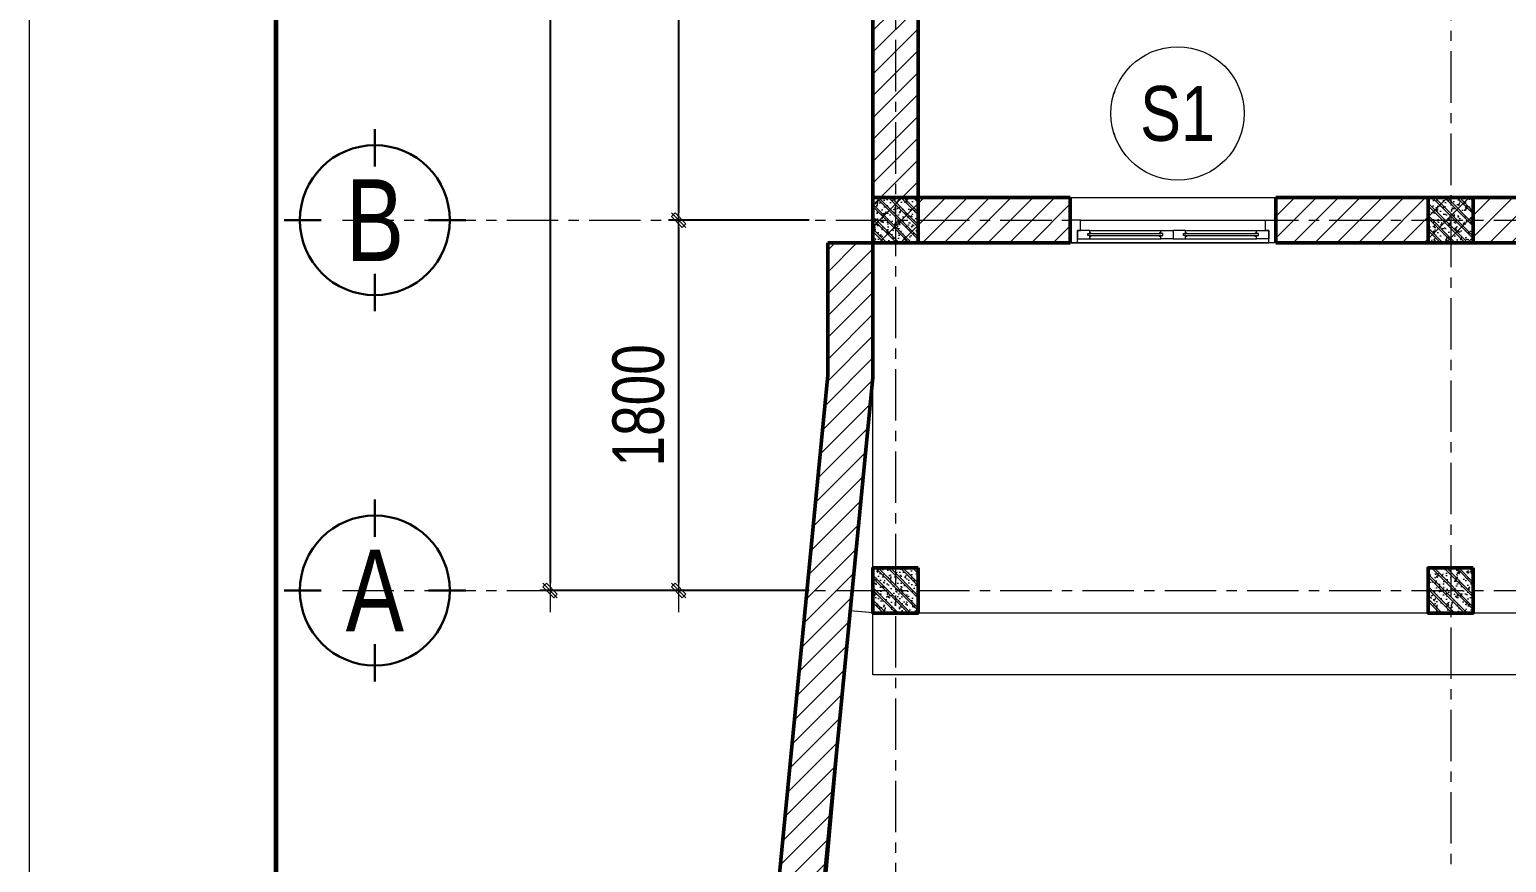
# Model space of a CAD drawing. Header units: millimetres. Extents: x 5243337 to 5938936, y 490824 to 785930.
# Drawn here: x 5304149 to 5311332, y 660961 to 665009 of the extents above; entities that cross this region are included whole.
import ezdxf
from ezdxf.enums import TextEntityAlignment as Align

# ---------------------------------------------------------------- set-up
doc = ezdxf.new("R2010")
doc.units = ezdxf.units.MM
doc.header["$MEASUREMENT"] = 0
doc.header["$PDMODE"] = 32
doc.linetypes.add('ACAD_ISO07W100', pattern=[3, 0, -3])
doc.linetypes.add('CENTER', pattern=[2, 1.25, -0.25, 0.25, -0.25])
doc.layers.get('0').update_dxf_attribs({"lineweight": 0})
doc.layers.get('Defpoints').update_dxf_attribs({"lineweight": 0})
for name, color, linetype, lineweight in [('0.15_Cua', 144, 'Continuous', 15), ('A-WIPEOUT', 254, 'ACAD_ISO07W100', 0), ('cat1', 30, 'Continuous', 50), ('dim', 144, 'Continuous', 13), ('hatch1', 136, 'Continuous', 9), ('Khungten_LCDI', 7, 'Continuous', 25), ('LC Dim', 8, 'Continuous', 18), ('LC ISO', 153, 'Continuous', 13), ('LC Net manh', 9, 'Continuous', 5), ('LC Net thay', 7, 'Continuous', 25), ('LC Text1', 3, 'Continuous', 20), ('text', 1, 'Continuous', 20), ('thay1', 63, 'Continuous', 18), ('truc', 76, 'CENTER', 9)]:
    doc.layers.add(name, color=color, linetype=linetype, lineweight=lineweight)
doc.styles.add('EG 1', font='VHAVANB.TTF')
doc.styles.add('General text 2', font='arial.ttf')
doc.styles.add('HOATBIF', font='hoatbif.shx', dxfattribs={"width": 0.8})
doc.styles.add('Khungten', font='VHAVAN.TTF', dxfattribs={"width": 0.9, "height": 5000})
doc.styles.add('Tahoma', font='tahoma.ttf')
doc.styles.add('Title', font='VHBLACK.TTF')
doc.dimstyles.new('1-100', dxfattribs={"dimscale": 100, "dimtxt": 2.5, "dimasz": 0.35, "dimexe": 0.5, "dimexo": 0, "dimgap": 0.8, "dimtad": 1, "dimdec": 0, "dimzin": 0, "dimdsep": 46, "dimtxsty": 'HOATBIF', "dimblk1": 'DOT', "dimblk2": 'DOT', "dimsah": 1, "dimcen": -1, "dimdle": 1, "dimclrd": 256, "dimclre": 256, "dimclrt": 4, "dimadec": 3, "dimazin": 2, "dimtfac": 0.333333, "dimtdec": 0, "dimtix": 1, "dimtmove": 2, "dimatfit": 3, "dimldrblk": 'DOT', "dimfxl": 1, "dimtvp": 0.833333, "dimtolj": 1, "dimtzin": 0, "dimarcsym": 0})

# ---------------------------------------------------------------- blocks, each defined once
blk = doc.blocks.new('c220')
at = {"layer": 'hatch1'}
h = blk.add_hatch(dxfattribs=at)
h.set_pattern_fill('VATLIEU04', color=256, scale=10, pattern_type=2)
h.set_pattern_definition([(50, (-5272447.8, -640396.75), (71.72601826, -6.2752135), [7.5, -82.5]), (355, (-5272447.8, -640396.75), (-13.8751334, 75.2192134), [6, -66]), (100.4514, (-5272441.82, -640397.274), (57.8509382, 68.9439542), [6.374019, -70.1142112]), (46.1842, (-5272447.8, -640376.75), (106.7241049, -16.5519014), [11.25, -123.75]), (96.6356, (-5272438.9, -640378.13), (93.4662706, 97.411787), [9.5610288, -105.1713]), (351.1842, (-5272447.8, -640376.75), (93.4661945, 97.41186), [9, -99]), (21, (-5272437.8, -640381.75), (59.6907052, -40.26188907), [7.5, -82.5]), (326, (-5272437.8, -640381.75), (24.3315332, 72.5150045), [6, -66]), (71.4514, (-5272432.825, -640385.11), (84.0222629, 32.2530497), [6.374019, -70.1142112]), (37.5, (-5272447.8, -640396.752), (1.21598553, 33.28938538), [0, -65.2, 0, -67, 0, -66.25]), (7.5, (-5272447.8, -640396.75), (26.30695374, 39.4411712), [0, -38.2, 0, -63.7, 0, -25.25]), (327.5, (-5272470.1, -640396.752), (53.38224362, -2.25548717), [0, -25, 0, -78, 0, -103.5]), (317.5, (-5272480.1, -640396.75), (58.31861693, 10.01049823), [0, -32.5, 0, -51.8, 0, -73.5]), (45, (-5272447.8, -640396.75), (-30.0520382, 30.0520382), []), (45, (-5272447.8, -640384.5), (-30.0520382, 30.0520382), [])])
h.paths.add_polyline_path([(110, -110), (-110, -110), (-110, 110), (110, 110)])
at = {"layer": 'cat1'}
blk.add_lwpolyline([(110, -110), (-110, -110), (-110, 110), (110, 110)], close=True, dxfattribs=at)
blk = doc.blocks.new('*U62')
for p, q in [((35, 0), (965, 0)), ((560, -20), (905, -20)), ((560, -60), (905, -60)), ((50, -110), (950, -110))]:
    blk.add_line(p, q)
at = {"color": 8, "lineweight": 5}
for p, q in [((95, -20), (440, -20)), ((95, -35), (440, -35)), ((95, -45), (440, -45)), ((95, -60), (440, -60)), ((560, -20), (905, -20)), ((560, -35), (905, -35)), ((560, -45), (905, -45)), ((560, -60), (905, -60))]:
    blk.add_line(p, q, dxfattribs=at)
for points in [[(0, 0), (35, 0), (35, -60), (50, -60), (50, -110), (0, -110), (0, 0)], [(1000, 0), (965, 0), (965, -60), (950, -60), (950, -110), (1000, -110), (1000, 0)], [(560, -45), (560, -60), (500, -60), (500, -20), (560, -20), (560, -35), (550, -35), (550, -45), (560, -45)], [(905, -45), (905, -60), (965, -60), (965, -20), (905, -20), (905, -35), (915, -35), (915, -45), (905, -45)]]:
    blk.add_lwpolyline(points)
for points in [[(35, -20), (95, -20), (95, -35), (85, -35), (85, -45), (95, -45), (95, -60), (35, -60)], [(500, -20), (440, -20), (440, -35), (450, -35), (450, -45), (440, -45), (440, -60), (500, -60)]]:
    blk.add_lwpolyline(points, close=True)
for points in [[(95, -28.8, -0.312187), (102.1, -35, -0.312187)], [(95, -51.2, 0.312187), (102.1, -45, 0.312187)], [(440, -28.8, 0.312187), (432.9, -35, 0.312187)], [(440, -51.2, -0.312187), (432.9, -45, -0.312187)]]:
    blk.add_lwpolyline(points, format="xyb", dxfattribs=at)
for centre, start, end in [((559.1, -37), 14.21506, 83.56577), ((559.1, -43), 276.43423, 345.78494), ((905.9, -37), 96.43423, 165.78494), ((905.9, -43), 194.21506, 263.56577)]:
    blk.add_arc(centre, 8.25, start, end, dxfattribs=at)
blk = doc.blocks.new('DOT')
at = {"layer": 'dim'}
for p, q in [((-3, 0), (3, 0)), ((-1, -1), (1, 1))]:
    blk.add_line(p, q, dxfattribs=at)
blk.add_lwpolyline([(0.5, 1), (-1, -0.5), (-0.5, -1), (1, 0.5)], close=True, dxfattribs=at)
blk = doc.blocks.new('*D120')
at = {"layer": 'Defpoints', "color": 0, "ltscale": 500, "transparency": 16777216}
for p in [(5307941.5, 670082.9), (5307306, 664082.9), (5307941.5, 664082.9)]:
    blk.add_point(p, dxfattribs=at)
at = {"layer": 'LC Dim', "lineweight": -2, "ltscale": 500, "transparency": 16777216}
for p, q in [((5307941.5, 670082.9), (5307256, 670082.9)), ((5307306, 670047.9), (5307306, 664117.9)), ((5307941.5, 664082.9), (5307256, 664082.9))]:
    blk.add_line(p, q, dxfattribs=at)
at = {"layer": 'LC Dim', "lineweight": -2, "ltscale": 500, "transparency": 16777216, "xscale": 35, "yscale": 35, "zscale": 35}
for p, rotation in [((5307306, 670082.9), 90), ((5307306, 664082.9), 270)]:
    blk.add_blockref('DOT', p, dxfattribs=dict(at, rotation=rotation))
at = {"layer": 'LC Dim', "color": 4, "ltscale": 500, "transparency": 16777216, "insert": (5307111, 667082.9), "char_height": 250, "attachment_point": 5, "rotation": 90, "style": 'HOATBIF'}
blk.add_mtext('\\A1;6000', dxfattribs=at)
blk = doc.blocks.new('_Dot')
at = {"color": 0, "linetype": 'ByBlock', "lineweight": -2}
blk.add_line((-0.5, 0), (-1, 0), dxfattribs=at)
at = {"color": 0, "linetype": 'ByBlock', "const_width": 0.5}
blk.add_lwpolyline([(-0.25, 0, 1), (0.25, 0, 1)], format="xyb", close=True, dxfattribs=at)
blk = doc.blocks.new('*D121')
at = {"layer": 'Defpoints', "color": 0, "transparency": 16777216}
for p in [(5307941.5, 664082.9), (5307306, 662282.9), (5307941.5, 662282.9)]:
    blk.add_point(p, dxfattribs=at)
at = {"layer": 'LC Dim', "lineweight": -2, "transparency": 16777216}
for p, q in [((5307941.5, 664082.9), (5307256, 664082.9)), ((5307306, 664047.9), (5307306, 662317.9)), ((5307941.5, 662282.9), (5307256, 662282.9))]:
    blk.add_line(p, q, dxfattribs=at)
at = {"layer": 'LC Dim', "lineweight": -2, "transparency": 16777216, "xscale": 35, "yscale": 35, "zscale": 35}
for p, rotation in [((5307306, 664082.9), 90), ((5307306, 662282.9), 270)]:
    blk.add_blockref('DOT', p, dxfattribs=dict(at, rotation=rotation))
at = {"layer": 'LC Dim', "color": 4, "transparency": 16777216, "insert": (5307111, 663182.9), "char_height": 250, "attachment_point": 5, "rotation": 90, "style": 'HOATBIF'}
blk.add_mtext('\\A1;1800', dxfattribs=at)
blk = doc.blocks.new('*U19')
at = {"layer": 'A-WIPEOUT'}
blk.add_lwpolyline([(0, 4.25), (-2.498, 3.438), (-4.042, 1.313), (-4.042, -1.313), (-2.498, -3.438), (0, -4.25), (2.498, -3.438), (4.042, -1.313), (4.042, 1.313), (2.498, 3.438)], close=True, dxfattribs=at)
blk.add_wipeout([(0, 4.25), (-2.498, 3.438), (-4.042, 1.313), (-4.042, -1.313), (-2.498, -3.438), (0, -4.25), (2.498, -3.438), (4.042, -1.313), (4.042, 1.313), (2.498, 3.438)]).dxf.layer = 'A-WIPEOUT'
blk.add_circle((0, 0), 4.25)
at = {"layer": 'text', "style": 'General text 2', "width": 0.8, "flags": 8}
blk.add_attdef('SYMBOL', text='', height=3.5, dxfattribs=at).set_placement((0, 0), align=Align.MIDDLE_CENTER)
blk = doc.blocks.new('*D123')
at = {"layer": 'Defpoints', "color": 0, "ltscale": 500, "transparency": 16777216}
for p in [(5307941.5, 670082.9), (5306681, 662282.9), (5307941.5, 662282.9)]:
    blk.add_point(p, dxfattribs=at)
at = {"layer": 'LC Dim', "lineweight": -2, "ltscale": 500, "transparency": 16777216}
for p, q in [((5307941.5, 670082.9), (5306631, 670082.9)), ((5306681, 670047.9), (5306681, 662317.9)), ((5307941.5, 662282.9), (5306631, 662282.9))]:
    blk.add_line(p, q, dxfattribs=at)
at = {"layer": 'LC Dim', "lineweight": -2, "ltscale": 500, "transparency": 16777216, "xscale": 35, "yscale": 35, "zscale": 35}
for p, rotation in [((5306681, 670082.9), 90), ((5306681, 662282.9), 270)]:
    blk.add_blockref('DOT', p, dxfattribs=dict(at, rotation=rotation))
at = {"layer": 'LC Dim', "color": 4, "ltscale": 500, "transparency": 16777216, "insert": (5306486, 666182.9), "char_height": 250, "attachment_point": 5, "rotation": 90, "style": 'HOATBIF'}
blk.add_mtext('\\A1;7800', dxfattribs=at)
blk = doc.blocks.new('KyHieu TrucDinhVi')
at = {"color": 7, "lineweight": 30}
for p, q in [((0, 2.364), (0, 4)), ((-2.364, 0), (-4, 0)), ((2.364, 0), (4, 0)), ((0, -2.364), (0, -4))]:
    blk.add_line(p, q, dxfattribs=at)
blk.add_circle((0, 0), 3.3, dxfattribs=at)
at = {"ltscale": 20, "style": 'Tahoma'}
blk.add_attdef('AA', text='', height=3, dxfattribs=at).set_placement((0, 0), align=Align.MIDDLE_CENTER)
blk = doc.blocks.new('lcdi fix1')
at = {"layer": 'Defpoints', "lineweight": 0}
blk.add_lwpolyline([(-1200, -14850), (-1200, 14850), (40800, 14850), (40800, -14850)], close=True, dxfattribs=at)
at = {"layer": 'Khungten_LCDI', "color": 5, "lineweight": 60}
blk.add_lwpolyline([(0, -14650), (0, 14650), (40600, 14650), (40600, -14650)], close=True, dxfattribs=at)
at = {"color": 7, "style": 'Khungten', "width": 0.8}
for tag, p in [('REVISION', (39498.8, -10746.3)), ('NGAYHT', (39546.1, -11609.4))]:
    blk.add_attdef(tag, text='', height=200, dxfattribs=at).set_placement(p, align=Align.CENTER)
at = {"layer": 'LC Text1', "style": 'Title', "width": 1.485915}
for tag, p, p2 in [('TENBANVE1', (36912.7, -8885.8), (40339.1, -8885.8)), ('TENBANVE2', (36912.7, -9562.5), (40339.1, -9562.5))]:
    blk.add_attdef(tag, text='', height=250, dxfattribs=at).set_placement(p, p2, align=Align.FIT)
at = {"layer": 'LC Text1', "style": 'Title', "width": 0.7}
blk.add_attdef('SOBANVE', text='', height=250, dxfattribs=at).set_placement((39562, -13896.2), align=Align.CENTER)

msp = doc.modelspace()

# ---------------------------------------------------------------- hatches: boundary and pattern name
at = {"layer": 'hatch1'}
h = msp.add_hatch(dxfattribs=at)
h.set_pattern_fill('ANSI31', color=256, scale=600)
h.set_pattern_definition([(45, (-197412.5, 46545.37), (-53.0330086, 53.0330086), [])])
h.paths.add_polyline_path([(5309210.9, 670192.9), (5308470.9, 670192.9), (5308470.9, 669972.9), (5309210.9, 669972.9)])
h.paths.add_polyline_path([(5308470.9, 669972.9), (5308250.9, 669972.9), (5308250.9, 664192.9), (5308470.9, 664192.9)])
h.paths.add_polyline_path([(5310950.9, 670192.9), (5310210.9, 670192.9), (5310210.9, 669972.9), (5310950.9, 669972.9)])
h.paths.add_polyline_path([(5311910.9, 670192.9), (5311170.9, 670192.9), (5311170.9, 669972.9), (5311910.9, 669972.9)])
h.paths.add_polyline_path([(5313650.9, 670192.9), (5312910.9, 670192.9), (5312910.9, 669972.9), (5313650.9, 669972.9)])
h.paths.add_polyline_path([(5314610.9, 670192.9), (5313870.9, 670192.9), (5313870.9, 669972.9), (5314610.9, 669972.9)])
h.paths.add_polyline_path([(5316350.9, 670192.9), (5315610.9, 670192.9), (5315610.9, 669972.9), (5316350.9, 669972.9)])
h.paths.add_polyline_path([(5317310.9, 670192.9), (5316570.9, 670192.9), (5316570.9, 669972.9), (5317310.9, 669972.9)])
h.paths.add_polyline_path([(5319050.9, 670192.9), (5318310.9, 670192.9), (5318310.9, 669972.9), (5319050.9, 669972.9)])
h.paths.add_polyline_path([(5320010.9, 670192.9), (5319270.9, 670192.9), (5319270.9, 669972.9), (5320010.9, 669972.9)])
h.paths.add_polyline_path([(5321750.9, 670192.9), (5321010.9, 670192.9), (5321010.9, 669972.9), (5321750.9, 669972.9)])
h.paths.add_polyline_path([(5322710.9, 670192.9), (5321970.9, 670192.9), (5321970.9, 669972.9), (5322710.9, 669972.9)])
h.paths.add_polyline_path([(5324450.9, 670192.9), (5323710.9, 670192.9), (5323710.9, 669972.9), (5324450.9, 669972.9)])
h.paths.add_polyline_path([(5324670.9, 669972.9), (5324450.9, 669972.9), (5324450.9, 664192.9), (5324670.9, 664192.9)])
h.paths.add_polyline_path([(5316570.9, 669972.9), (5316350.9, 669972.9), (5316350.9, 664192.9), (5316570.9, 664192.9)])
h.paths.add_polyline_path([(5327650.9, 670192.9), (5325980.9, 670192.9), (5325980.9, 669972.9), (5327650.9, 669972.9)])
h.paths.add_polyline_path([(5328090.9, 670192.9), (5327870.9, 670192.9), (5327870.9, 669972.9), (5328090.9, 669972.9)])
h.paths.add_polyline_path([(5327870.9, 669972.9), (5327650.9, 669972.9), (5327650.9, 664192.9), (5327870.9, 664192.9)])
h.paths.add_polyline_path([(5324780.9, 670192.9), (5324670.9, 670192.9), (5324670.9, 669972.9), (5324780.9, 669972.9)])
h.paths.add_polyline_path([(5330850.9, 670192.9), (5330630.9, 670192.9), (5330630.9, 669972.9), (5330850.9, 669972.9)])
h.paths.add_polyline_path([(5331810.9, 670192.9), (5331070.9, 670192.9), (5331070.9, 669972.9), (5331810.9, 669972.9)])
h.paths.add_polyline_path([(5331070.9, 669972.9), (5330850.9, 669972.9), (5330850.9, 664192.9), (5331070.9, 664192.9)])
h.paths.add_polyline_path([(5334510.9, 670192.9), (5332810.9, 670192.9), (5332810.9, 669972.9), (5334510.9, 669972.9)])
h.paths.add_polyline_path([(5331810.9, 664192.9), (5331070.9, 664192.9), (5331070.9, 663972.9), (5331810.9, 663972.9)])
h.paths.add_polyline_path([(5327650.9, 664192.9), (5327430.9, 664192.9), (5327430.9, 663972.9), (5327650.9, 663972.9)])
h.paths.add_polyline_path([(5326530.9, 664192.9), (5325790.9, 664192.9), (5325790.9, 663972.9), (5326530.9, 663972.9)])
h.paths.add_polyline_path([(5324890.9, 664192.9), (5324670.9, 664192.9), (5324670.9, 663972.9), (5324890.9, 663972.9)])
h.paths.add_polyline_path([(5324450.9, 664192.9), (5323810.9, 664192.9), (5323810.9, 663972.9), (5324450.9, 663972.9)])
h.paths.add_polyline_path([(5322610.9, 664192.9), (5321010.9, 664192.9), (5321010.9, 663972.9), (5322610.9, 663972.9)])
h.paths.add_polyline_path([(5320010.9, 664192.9), (5318310.9, 664192.9), (5318310.9, 663972.9), (5320010.9, 663972.9)])
h.paths.add_polyline_path([(5317310.9, 664192.9), (5316570.9, 664192.9), (5316570.9, 663972.9), (5317310.9, 663972.9)])
h.paths.add_polyline_path([(5316350.9, 664192.9), (5315710.9, 664192.9), (5315710.9, 663972.9), (5316350.9, 663972.9)])
h.paths.add_polyline_path([(5314510.9, 664192.9), (5312910.9, 664192.9), (5312910.9, 663972.9), (5314510.9, 663972.9)])
h.paths.add_polyline_path([(5311910.9, 664192.9), (5310210.9, 664192.9), (5310210.9, 663972.9), (5311910.9, 663972.9)])
h.paths.add_polyline_path([(5309210.9, 664192.9), (5308470.9, 664192.9), (5308250.9, 664192.9), (5308250.9, 663972.9), (5309210.9, 663972.9)])
h.paths.add_polyline_path([(5308250.9, 663318.8), (5308250.9, 663972.9), (5308030.9, 663972.9), (5308030.9, 663329.4), (5307364.4, 656456.8), (5307364.3, 656455.5), (5307583.6, 656437.3)])
h.paths.add_polyline_path([(5334510.9, 664192.9), (5332810.9, 664192.9), (5332810.9, 663972.9), (5334510.9, 663972.9)])
h.paths.add_polyline_path([(5337110.9, 664192.9), (5335510.9, 664192.9), (5335510.9, 663972.9), (5337110.9, 663972.9)])
h.paths.add_polyline_path([(5339170.9, 670192.9), (5338210.9, 670192.9), (5338210.9, 669972.9), (5338950.9, 669972.9), (5338950.9, 664192.9), (5338310.9, 664192.9), (5338310.9, 663972.9), (5339170.9, 663972.9)])
h.paths.add_polyline_path([(5337210.9, 670192.9), (5335510.9, 670192.9), (5335510.9, 669972.9), (5337210.9, 669972.9)])

# ---------------------------------------------------------------- linework, layer by layer
at = {"layer": 'cat1'}
for p, q in [((5308250.9, 663972.9), (5308250.9, 670192.9)), ((5308470.9, 664192.9), (5308470.9, 669972.9)), ((5308470.9, 664192.9), (5309210.9, 664192.9)), ((5309210.9, 664192.9), (5309210.9, 663972.9)), ((5310210.9, 664192.9), (5311910.9, 664192.9)), ((5310210.9, 664192.9), (5310210.9, 663972.9)), ((5308250.9, 663972.9), (5308030.9, 663972.9)), ((5308250.9, 663972.9), (5309210.9, 663972.9)), ((5310210.9, 663972.9), (5311910.9, 663972.9))]:
    msp.add_line(p, q, dxfattribs=at)
for points in [[(5308030.9, 663972.9), (5308030.9, 663329.4), (5307364.6, 656458.6)], [(5308250.9, 663972.9), (5308250.9, 663318.8), (5307583.6, 656437.4)]]:
    msp.add_lwpolyline(points, dxfattribs=at)
at = {"layer": 'thay1'}
msp.add_lwpolyline([(5309210.9, 664192.9), (5310210.9, 664192.9), (5310210.9, 663972.9), (5309210.9, 663972.9)], close=True, dxfattribs=at)
for points in [[(5324170.8, 662172.9), (5308250.9, 662172.9), (5308250.9, 663972.9)], [(5339170.9, 663672.9), (5339170.9, 661872.9), (5332047.5, 661872.9), (5332005.8, 657103), (5323826.8, 657144.5), (5323868.2, 661872.9), (5308250.9, 661872.9), (5308250.9, 663672.9)], [(5314639.9, 662172.9), (5308270.7, 662172.9), (5308140.9, 662184.5), (5307624.1, 656401), (5312666, 656014.1), (5314128.8, 655855.3), (5314639.9, 662172.9)]]:
    msp.add_lwpolyline(points, dxfattribs=at)
at = {"layer": 'truc', "ltscale": 200}
for p, q in [((5311060.9, 674103.7), (5311060.9, 656979.2)), ((5308360.9, 673758.7), (5308360.9, 656634.2)), ((5305670.5, 664082.9), (5341845.5, 664082.9)), ((5305670.5, 662282.9), (5341718, 662282.9))]:
    msp.add_line(p, q, dxfattribs=at)

# ---------------------------------------------------------------- block references
at = {"layer": '0.15_Cua', "xscale": -1, "rotation": 180}
msp.add_blockref('*U62', (5309210.9, 663972.9), dxfattribs=at)
at = {"layer": 'hatch1', "xscale": -1, "rotation": 180}
for p in [(5308360.9, 664082.9), (5311060.9, 664082.9), (5308360.9, 662282.9), (5311060.9, 662282.9)]:
    msp.add_blockref('c220', p, dxfattribs=at)
at = {"layer": 'LC ISO'}
ref = msp.add_blockref('KyHieu TrucDinhVi', (5305828.7, 664082.9), dxfattribs=dict(at, xscale=110.459031681925, yscale=110.459031681925, zscale=110.459031681925))
ref.add_attrib('AA', 'b', dxfattribs={"layer": '0', "ltscale": 20, "height": 397.7, "style": 'EG 1', "width": 0.8}).set_placement((5305828.7, 664082.9), align=Align.MIDDLE_CENTER)
ref = msp.add_blockref('KyHieu TrucDinhVi', (5305828.7, 662282.9), dxfattribs=dict(at, xscale=110.459031681925, yscale=110.459031681925, zscale=110.459031681925))
ref.add_attrib('AA', 'a', dxfattribs={"layer": '0', "ltscale": 20, "height": 397.7, "style": 'EG 1', "width": 0.8}).set_placement((5305828.7, 662282.9), align=Align.MIDDLE_CENTER)

# ---------------------------------------------------------------- dimensions: what is measured, and where the dimension line sits
at = {"layer": 'LC Dim', "ltscale": 500}
for base, p2, picture, middle in [((5306681, 662282.9), (5307941.5, 662282.9), '*D123', (5306486, 666182.9)), ((5307306, 664082.9), (5307941.5, 664082.9), '*D120', (5307111, 667082.9))]:
    dim = msp.add_linear_dim(base=base, p1=(5307941.5, 670082.9), p2=p2, angle=90, dimstyle='1-100', override={"dimgap": 0.7, "dimfxl": 0.5, "dimarcsym": 1}, dxfattribs=at)
    dim.commit()
    dim.dimension.update_dxf_attribs({"geometry": picture, "text_midpoint": middle})
at = {"layer": 'LC Dim'}
dim = msp.add_linear_dim(base=(5307306, 662282.9), p1=(5307941.5, 664082.9), p2=(5307941.5, 662282.9), angle=90, dimstyle='1-100', override={"dimgap": 0.7, "dimfxl": 0.5, "dimarcsym": 1}, dxfattribs=at)
dim.commit()
dim.dimension.update_dxf_attribs({"geometry": '*D121', "text_midpoint": (5307111, 663182.9)})

# ---------------------------------------------------------------- next in the draw order: block references
at = {"layer": 'LC Net manh'}
ref = msp.add_blockref('*U19', (5309732.7, 664601.7), dxfattribs=dict(at, xscale=76.23529411762684, yscale=76.23529411762684, zscale=76.23529411762684))
ref.add_attrib('SYMBOL', 'S1', dxfattribs={"layer": 'text', "height": 266.82, "style": 'General text 2', "width": 0.8}).set_placement((5309732.7, 664601.7), align=Align.MIDDLE_CENTER)

# ---------------------------------------------------------------- next in the draw order: block references
at = {"layer": 'LC Net thay'}
msp.add_blockref('lcdi fix1', (5305349.2, 661797.8), dxfattribs=at)

doc.saveas('drawing.dxf')
